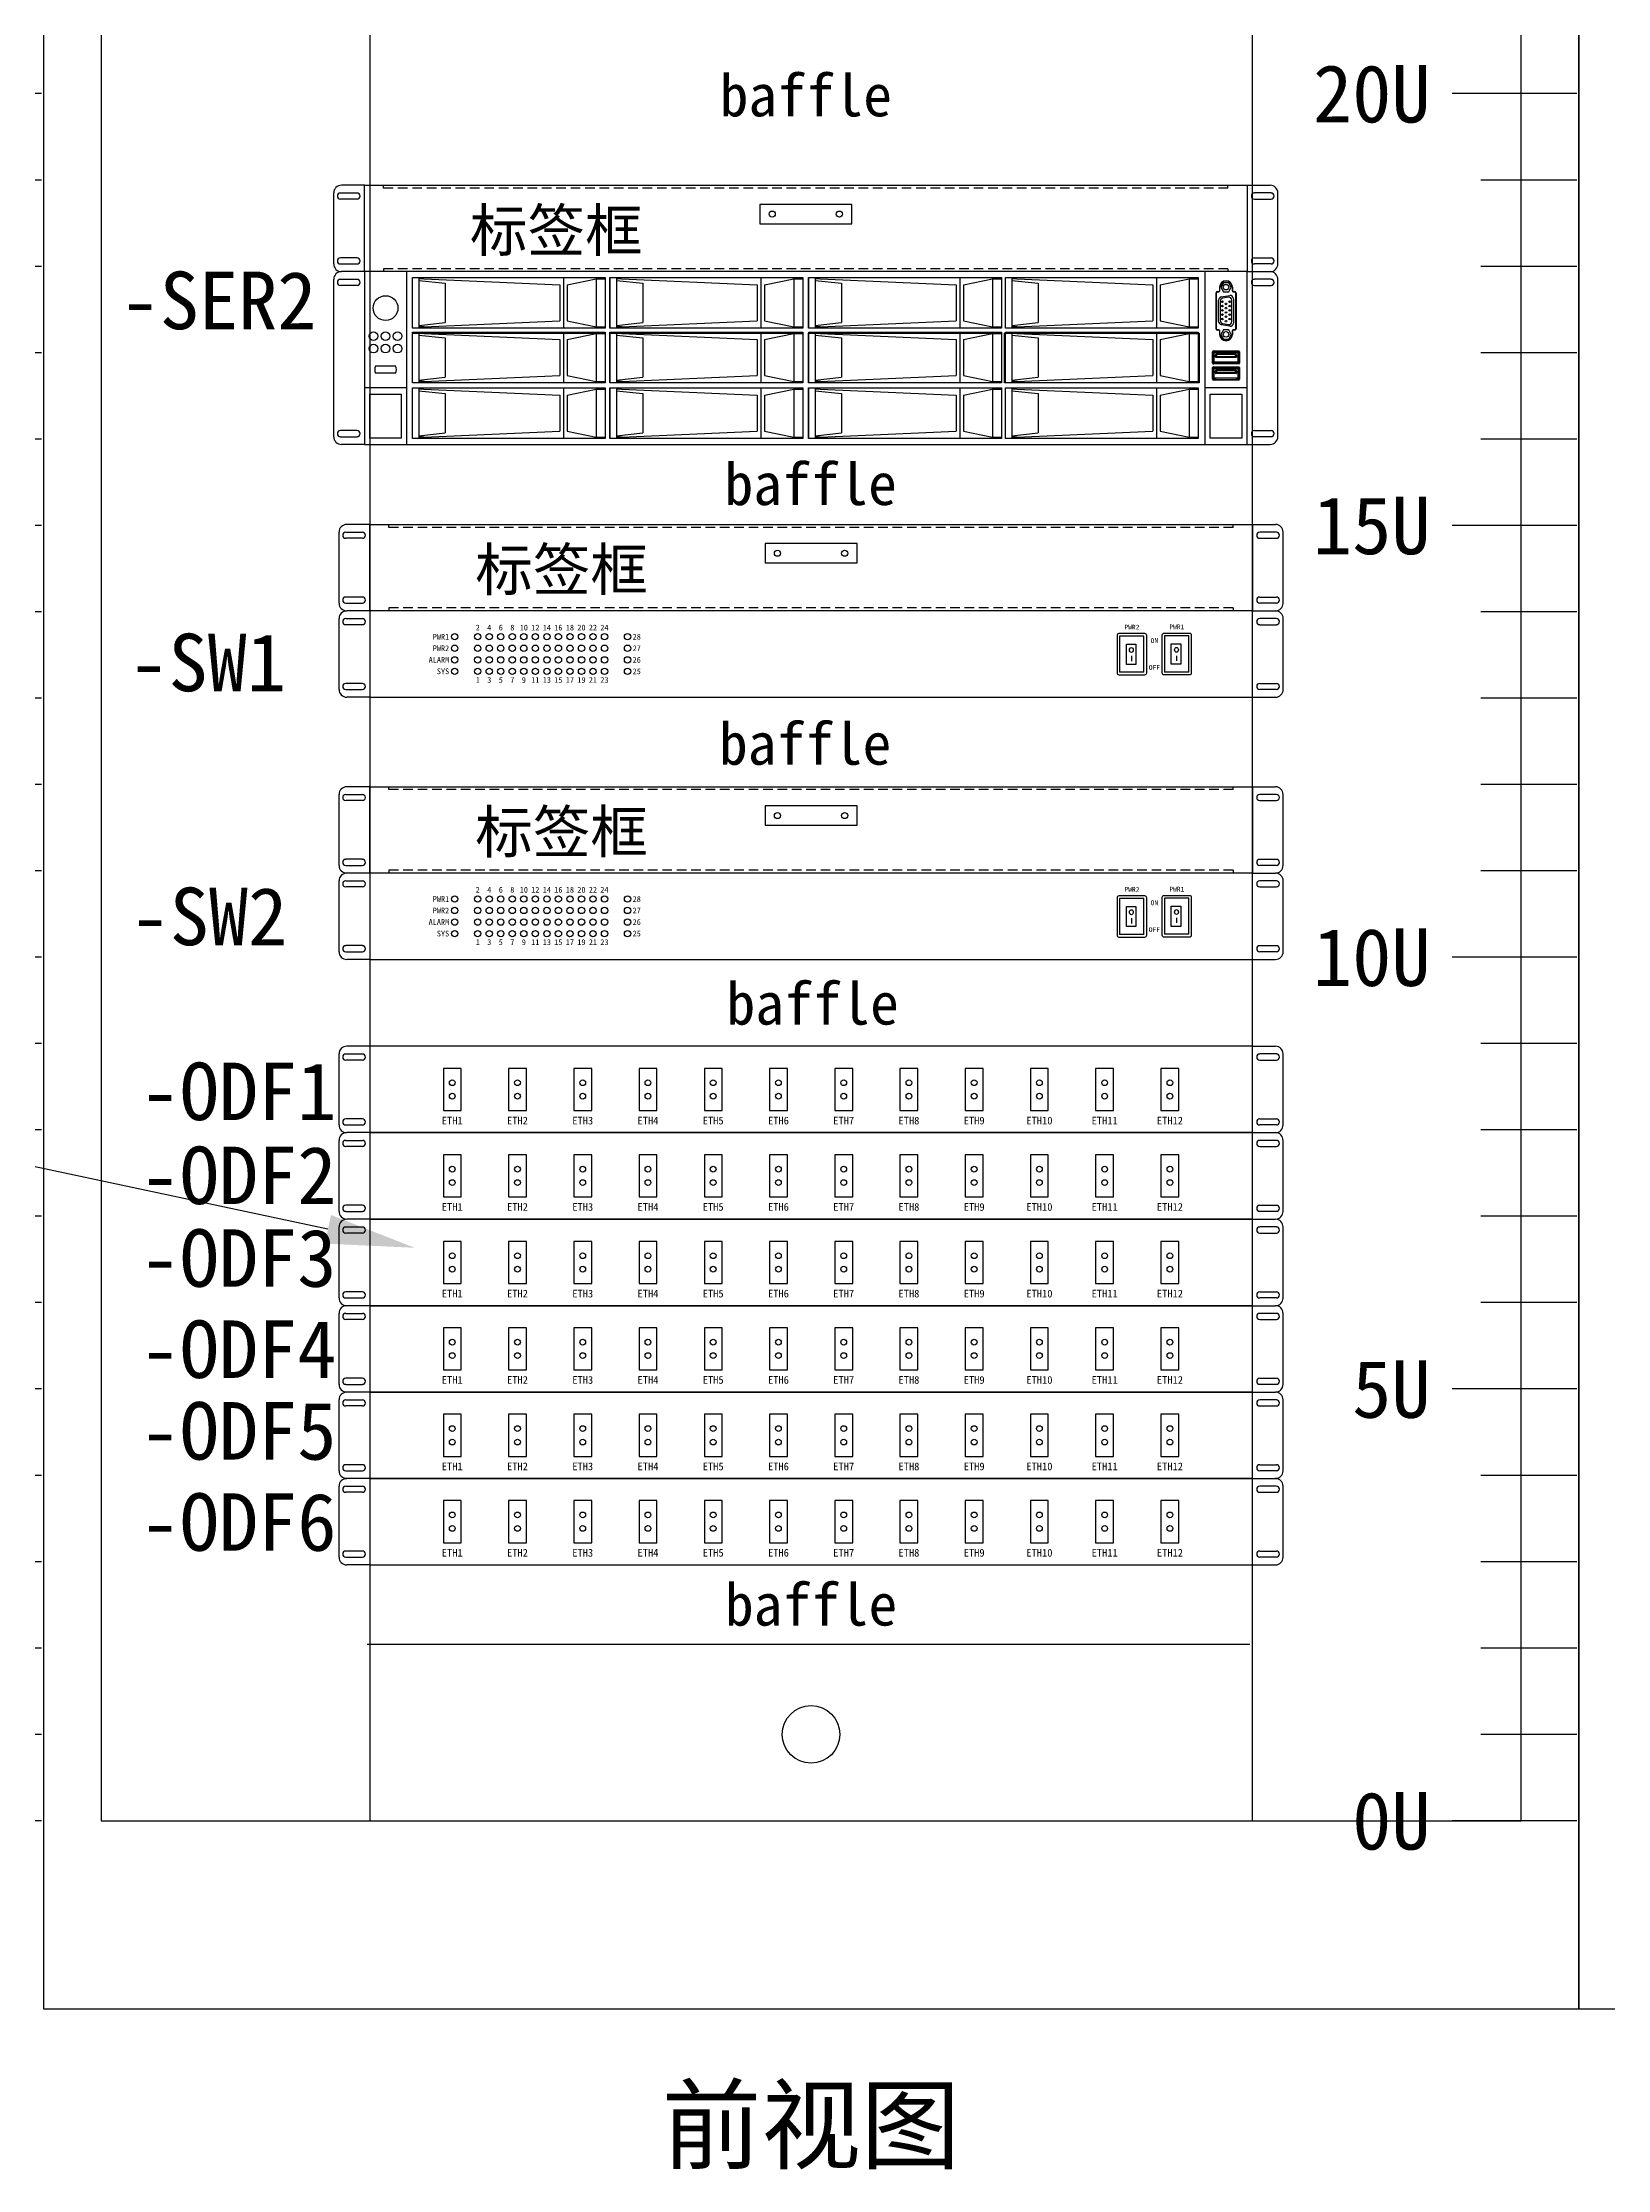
# Model space of a CAD drawing. Header units: millimetres. Extents: x 28 to 517, y 64 to 363.
# Drawn here: x 132 to 184.9, y 138.4 to 210.3 of the extents above; entities that cross this region are included whole.
import ezdxf
from ezdxf import colors
from ezdxf.entities.mleader import LeaderData, LeaderLine
from ezdxf.enums import TextEntityAlignment as Align
from ezdxf.math import Vec2, Vec3

# ---------------------------------------------------------------- set-up
doc = ezdxf.new("R2010")
doc.units = ezdxf.units.MM
doc.linetypes.add('DASHED', pattern=[0.75, 0.5, -0.25])
doc.layers.add('可编辑文字', color=7, linetype='Continuous')
doc.styles.get("Standard").update_dxf_attribs({"font": 'SimSun.ttf'})

# ---------------------------------------------------------------- blocks, each defined once
blk = doc.blocks.new('TG8前视素体')
at = {"layer": '可编辑文字', "color": 1, "ltscale": 40}
for p, q in [((-0.1, 99.8), (-6.6, 99.8)), ((-0.1, 95.3), (-5.1, 95.3)), ((-0.1, 90.8), (-5.1, 90.8)), ((-0.1, 86.3), (-5.1, 86.3)), ((-0.1, 81.8), (-5.1, 81.8)), ((-0.1, 77.3), (-6.6, 77.3)), ((-0.1, 72.8), (-5.1, 72.8)), ((-0.1, 68.3), (-5.1, 68.3)), ((-0.1, 63.8), (-5.1, 63.8)), ((-0.1, 59.3), (-5.1, 59.3)), ((-0.1, 54.8), (-6.6, 54.8)), ((-0.1, 50.3), (-5.1, 50.3)), ((-0.1, 45.8), (-5.1, 45.8)), ((-0.1, 41.3), (-5.1, 41.3)), ((-0.1, 36.8), (-5.1, 36.8)), ((-0.1, 32.3), (-6.6, 32.3)), ((-0.1, 27.8), (-5.1, 27.8)), ((-0.1, 23.3), (-5.1, 23.3)), ((-0.1, 18.8), (-5.1, 18.8)), ((-0.1, 14.3), (-5.1, 14.3)), ((-0.1, 9.8), (-6.6, 9.8))]:
    blk.add_line(p, q, dxfattribs=at)
at = {"layer": '可编辑文字', "color": 0, "ltscale": 40}
for points in [[(0, 0), (80, 0), (80, 220), (0, 220)], [(3, 9.8), (77, 9.8), (77, 212.3), (3, 212.3)], [(17, 9.8), (63, 9.8), (63, 212.3), (17, 212.3)]]:
    blk.add_lwpolyline(points, close=True, dxfattribs=at)
at = {"layer": '可编辑文字'}
blk.add_circle((40, 14.3), 1.5, dxfattribs=at)
at = {"layer": '可编辑文字', "color": 1}
for s, p in [('20U', (-7.72, 99.8)), ('15U', (-7.72, 77.3)), ('10U', (-7.72, 54.8)), ('5U', (-7.72, 32.3)), ('0U', (-7.72, 9.8))]:
    blk.add_text(s, height=3, dxfattribs=at).set_placement(p, align=Align.MIDDLE_RIGHT)
at = {"layer": '可编辑文字'}
blk.add_text('前视图', height=3.8, dxfattribs=at).set_placement((40, -6.05), align=Align.MIDDLE_CENTER)
blk = doc.blocks.new('兆越2428前面板')
at = {"layer": '可编辑文字'}
for p, q in [((0, 4.5), (-1.2, 4.5)), ((46, 4.5), (47.2, 4.5)), ((-1.6, 0.4), (-1.6, 4.1)), ((-1.25, 4.1), (-0.38, 4.1)), ((-0.38, 3.78), (-1.25, 3.78)), ((39.06, 3.33), (39.06, 3.33)), ((39.06, 3.33), (39.06, 3.33)), ((47.25, 4.1), (46.38, 4.1)), ((46.38, 3.78), (47.25, 3.78)), ((47.6, 0.4), (47.6, 4.1)), ((39.07, 3.18), (39.07, 1.3)), ((40.34, 3.18), (39.07, 3.18)), ((40.34, 1.3), (40.34, 3.18)), ((41.42, 3.19), (41.42, 1.31)), ((42.69, 3.19), (41.42, 3.19)), ((42.69, 1.31), (42.69, 3.19)), ((40.34, 1.3), (39.07, 1.3)), ((39.7, 2.15), (39.7, 1.88)), ((42.69, 1.31), (41.42, 1.31)), ((42.04, 2.16), (42.04, 1.9)), ((-0.38, 0.72), (-1.25, 0.72)), ((-1.25, 0.4), (-0.38, 0.4)), ((0, 0), (-1.2, 0)), ((46.38, 0.72), (47.25, 0.72)), ((47.25, 0.4), (46.38, 0.4)), ((46, 0), (47.2, 0))]:
    blk.add_line(p, q, dxfattribs=at)
for points in [[(0, 0), (46, 0), (46, 4.5), (0, 4.5)], [(39.43, 2.76), (39.93, 2.76), (39.93, 1.71), (39.43, 1.71)], [(41.77, 2.78), (42.27, 2.78), (42.27, 1.72), (41.77, 1.72)]]:
    blk.add_lwpolyline(points, close=True, dxfattribs=at)
for points in [[(40.37, 1.15), (39.06, 1.15, -0.414214), (38.96, 1.25), (38.96, 3.23, -0.414214), (39.06, 3.33), (40.37, 3.33, -0.414214), (40.47, 3.23), (40.47, 1.25, -0.414214)], [(42.71, 1.16), (41.4, 1.16, -0.414214), (41.3, 1.26), (41.3, 3.24, -0.414214), (41.4, 3.34), (42.71, 3.34, -0.414214), (42.81, 3.24), (42.81, 1.26, -0.414214)]]:
    blk.add_lwpolyline(points, format="xyb", close=True, dxfattribs=at)
for centre, radius, start, end in [((-1.2, 4.1), 0.4, 90, 180), ((47.2, 4.1), 0.4, 0, 90), ((-1.25, 3.94), 0.158, 90, 270), ((-0.38, 3.94), 0.158, 270, 90), ((46.38, 3.94), 0.158, 90, 270), ((47.25, 3.94), 0.158, 270, 90), ((-1.2, 0.4), 0.4, 180, 270), ((-1.25, 0.56), 0.158, 90, 270), ((-0.38, 0.56), 0.158, 270, 90), ((46.38, 0.56), 0.158, 90, 270), ((47.2, 0.4), 0.4, 270, 0), ((47.25, 0.56), 0.158, 270, 90)]:
    blk.add_arc(centre, radius, start, end, dxfattribs=at)
for centre in [(39.69, 2.46), (42.04, 2.47)]:
    blk.add_ellipse(centre, major_axis=(0, 0.129), ratio=0.78572, dxfattribs=at)
for points in [[(4.59, 3.15), (4.59, 3.24), (4.52, 3.32), (4.43, 3.32), (4.34, 3.32), (4.26, 3.24), (4.26, 3.15), (4.26, 3.06), (4.34, 2.99), (4.43, 2.99), (4.52, 2.99), (4.59, 3.06), (4.59, 3.15), (4.59, 3.15), (4.59, 3.15), (4.59, 3.15), (4.59, 3.15), (4.59, 3.15), (4.59, 3.15)], [(4.59, 2.55), (4.59, 2.64), (4.52, 2.72), (4.43, 2.72), (4.34, 2.72), (4.26, 2.64), (4.26, 2.55), (4.26, 2.46), (4.34, 2.39), (4.43, 2.39), (4.52, 2.39), (4.59, 2.46), (4.59, 2.55), (4.59, 2.55), (4.59, 2.55), (4.59, 2.55), (4.59, 2.55), (4.59, 2.55), (4.59, 2.55)], [(5.79, 3.15), (5.79, 3.24), (5.72, 3.32), (5.63, 3.32), (5.54, 3.32), (5.46, 3.24), (5.46, 3.15), (5.46, 3.06), (5.54, 2.99), (5.63, 2.99), (5.72, 2.99), (5.79, 3.06), (5.79, 3.15), (5.79, 3.15), (5.79, 3.15), (5.79, 3.15), (5.79, 3.15), (5.79, 3.15), (5.79, 3.15)], [(5.79, 2.55), (5.79, 2.64), (5.72, 2.72), (5.63, 2.72), (5.54, 2.72), (5.46, 2.64), (5.46, 2.55), (5.46, 2.46), (5.54, 2.39), (5.63, 2.39), (5.72, 2.39), (5.79, 2.46), (5.79, 2.55), (5.79, 2.55), (5.79, 2.55), (5.79, 2.55), (5.79, 2.55), (5.79, 2.55), (5.79, 2.55)], [(6.39, 3.15), (6.39, 3.24), (6.32, 3.32), (6.23, 3.32), (6.14, 3.32), (6.06, 3.24), (6.06, 3.15), (6.06, 3.06), (6.14, 2.99), (6.23, 2.99), (6.32, 2.99), (6.39, 3.06), (6.39, 3.15), (6.39, 3.15), (6.39, 3.15), (6.39, 3.15), (6.39, 3.15), (6.39, 3.15), (6.39, 3.15)], [(6.39, 2.55), (6.39, 2.64), (6.32, 2.72), (6.23, 2.72), (6.14, 2.72), (6.06, 2.64), (6.06, 2.55), (6.06, 2.46), (6.14, 2.39), (6.23, 2.39), (6.32, 2.39), (6.39, 2.46), (6.39, 2.55), (6.39, 2.55), (6.39, 2.55), (6.39, 2.55), (6.39, 2.55), (6.39, 2.55), (6.39, 2.55)], [(6.99, 3.15), (6.99, 3.24), (6.92, 3.32), (6.83, 3.32), (6.74, 3.32), (6.66, 3.24), (6.66, 3.15), (6.66, 3.06), (6.74, 2.99), (6.83, 2.99), (6.92, 2.99), (6.99, 3.06), (6.99, 3.15), (6.99, 3.15), (6.99, 3.15), (6.99, 3.15), (6.99, 3.15), (6.99, 3.15), (6.99, 3.15)], [(6.99, 2.55), (6.99, 2.64), (6.92, 2.72), (6.83, 2.72), (6.74, 2.72), (6.66, 2.64), (6.66, 2.55), (6.66, 2.46), (6.74, 2.39), (6.83, 2.39), (6.92, 2.39), (6.99, 2.46), (6.99, 2.55), (6.99, 2.55), (6.99, 2.55), (6.99, 2.55), (6.99, 2.55), (6.99, 2.55), (6.99, 2.55)], [(7.59, 3.15), (7.59, 3.24), (7.52, 3.32), (7.43, 3.32), (7.34, 3.32), (7.26, 3.24), (7.26, 3.15), (7.26, 3.06), (7.34, 2.99), (7.43, 2.99), (7.52, 2.99), (7.59, 3.06), (7.59, 3.15), (7.59, 3.15), (7.59, 3.15), (7.59, 3.15), (7.59, 3.15), (7.59, 3.15), (7.59, 3.15)], [(7.59, 2.55), (7.59, 2.64), (7.52, 2.72), (7.43, 2.72), (7.34, 2.72), (7.26, 2.64), (7.26, 2.55), (7.26, 2.46), (7.34, 2.39), (7.43, 2.39), (7.52, 2.39), (7.59, 2.46), (7.59, 2.55), (7.59, 2.55), (7.59, 2.55), (7.59, 2.55), (7.59, 2.55), (7.59, 2.55), (7.59, 2.55)], [(8.19, 3.15), (8.19, 3.24), (8.12, 3.32), (8.03, 3.32), (7.94, 3.32), (7.86, 3.24), (7.86, 3.15), (7.86, 3.06), (7.94, 2.99), (8.03, 2.99), (8.12, 2.99), (8.19, 3.06), (8.19, 3.15), (8.19, 3.15), (8.19, 3.15), (8.19, 3.15), (8.19, 3.15), (8.19, 3.15), (8.19, 3.15)], [(8.19, 2.55), (8.19, 2.64), (8.12, 2.72), (8.03, 2.72), (7.94, 2.72), (7.86, 2.64), (7.86, 2.55), (7.86, 2.46), (7.94, 2.39), (8.03, 2.39), (8.12, 2.39), (8.19, 2.46), (8.19, 2.55), (8.19, 2.55), (8.19, 2.55), (8.19, 2.55), (8.19, 2.55), (8.19, 2.55), (8.19, 2.55)], [(8.79, 3.15), (8.79, 3.24), (8.72, 3.32), (8.63, 3.32), (8.54, 3.32), (8.46, 3.24), (8.46, 3.15), (8.46, 3.06), (8.54, 2.99), (8.63, 2.99), (8.72, 2.99), (8.79, 3.06), (8.79, 3.15), (8.79, 3.15), (8.79, 3.15), (8.79, 3.15), (8.79, 3.15), (8.79, 3.15), (8.79, 3.15)], [(8.79, 2.55), (8.79, 2.64), (8.72, 2.72), (8.63, 2.72), (8.54, 2.72), (8.46, 2.64), (8.46, 2.55), (8.46, 2.46), (8.54, 2.39), (8.63, 2.39), (8.72, 2.39), (8.79, 2.46), (8.79, 2.55), (8.79, 2.55), (8.79, 2.55), (8.79, 2.55), (8.79, 2.55), (8.79, 2.55), (8.79, 2.55)], [(9.4, 3.15), (9.4, 3.24), (9.32, 3.32), (9.23, 3.32), (9.14, 3.32), (9.07, 3.24), (9.07, 3.15), (9.07, 3.06), (9.14, 2.99), (9.23, 2.99), (9.32, 2.99), (9.4, 3.06), (9.4, 3.15), (9.4, 3.15), (9.4, 3.15), (9.4, 3.15), (9.4, 3.15), (9.4, 3.15), (9.4, 3.15)], [(9.4, 2.55), (9.4, 2.64), (9.32, 2.72), (9.23, 2.72), (9.14, 2.72), (9.07, 2.64), (9.07, 2.55), (9.07, 2.46), (9.14, 2.39), (9.23, 2.39), (9.32, 2.39), (9.4, 2.46), (9.4, 2.55), (9.4, 2.55), (9.4, 2.55), (9.4, 2.55), (9.4, 2.55), (9.4, 2.55), (9.4, 2.55)], [(10, 3.15), (10, 3.24), (9.92, 3.32), (9.83, 3.32), (9.74, 3.32), (9.67, 3.24), (9.67, 3.15), (9.67, 3.06), (9.74, 2.99), (9.83, 2.99), (9.92, 2.99), (10, 3.06), (10, 3.15), (10, 3.15), (10, 3.15), (10, 3.15), (10, 3.15), (10, 3.15), (10, 3.15)], [(10, 2.55), (10, 2.64), (9.92, 2.72), (9.83, 2.72), (9.74, 2.72), (9.67, 2.64), (9.67, 2.55), (9.67, 2.46), (9.74, 2.39), (9.83, 2.39), (9.92, 2.39), (10, 2.46), (10, 2.55), (10, 2.55), (10, 2.55), (10, 2.55), (10, 2.55), (10, 2.55), (10, 2.55)], [(10.6, 3.15), (10.6, 3.24), (10.52, 3.32), (10.43, 3.32), (10.34, 3.32), (10.27, 3.24), (10.27, 3.15), (10.27, 3.06), (10.34, 2.99), (10.43, 2.99), (10.52, 2.99), (10.6, 3.06), (10.6, 3.15), (10.6, 3.15), (10.6, 3.15), (10.6, 3.15), (10.6, 3.15), (10.6, 3.15), (10.6, 3.15)], [(10.6, 2.55), (10.6, 2.64), (10.52, 2.72), (10.43, 2.72), (10.34, 2.72), (10.27, 2.64), (10.27, 2.55), (10.27, 2.46), (10.34, 2.39), (10.43, 2.39), (10.52, 2.39), (10.6, 2.46), (10.6, 2.55), (10.6, 2.55), (10.6, 2.55), (10.6, 2.55), (10.6, 2.55), (10.6, 2.55), (10.6, 2.55)], [(11.2, 3.15), (11.2, 3.24), (11.12, 3.32), (11.03, 3.32), (10.94, 3.32), (10.87, 3.24), (10.87, 3.15), (10.87, 3.06), (10.94, 2.99), (11.03, 2.99), (11.12, 2.99), (11.2, 3.06), (11.2, 3.15), (11.2, 3.15), (11.2, 3.15), (11.2, 3.15), (11.2, 3.15), (11.2, 3.15), (11.2, 3.15)], [(11.2, 2.55), (11.2, 2.64), (11.12, 2.72), (11.03, 2.72), (10.94, 2.72), (10.87, 2.64), (10.87, 2.55), (10.87, 2.46), (10.94, 2.39), (11.03, 2.39), (11.12, 2.39), (11.2, 2.46), (11.2, 2.55), (11.2, 2.55), (11.2, 2.55), (11.2, 2.55), (11.2, 2.55), (11.2, 2.55), (11.2, 2.55)], [(11.8, 3.15), (11.8, 3.24), (11.72, 3.32), (11.63, 3.32), (11.54, 3.32), (11.47, 3.24), (11.47, 3.15), (11.47, 3.06), (11.54, 2.99), (11.63, 2.99), (11.72, 2.99), (11.8, 3.06), (11.8, 3.15), (11.8, 3.15), (11.8, 3.15), (11.8, 3.15), (11.8, 3.15), (11.8, 3.15), (11.8, 3.15)], [(11.8, 2.55), (11.8, 2.64), (11.72, 2.72), (11.63, 2.72), (11.54, 2.72), (11.47, 2.64), (11.47, 2.55), (11.47, 2.46), (11.54, 2.39), (11.63, 2.39), (11.72, 2.39), (11.8, 2.46), (11.8, 2.55), (11.8, 2.55), (11.8, 2.55), (11.8, 2.55), (11.8, 2.55), (11.8, 2.55), (11.8, 2.55)], [(12.4, 3.15), (12.4, 3.24), (12.32, 3.32), (12.23, 3.32), (12.14, 3.32), (12.07, 3.24), (12.07, 3.15), (12.07, 3.06), (12.14, 2.99), (12.23, 2.99), (12.32, 2.99), (12.4, 3.06), (12.4, 3.15), (12.4, 3.15), (12.4, 3.15), (12.4, 3.15), (12.4, 3.15), (12.4, 3.15), (12.4, 3.15)], [(12.4, 2.55), (12.4, 2.64), (12.32, 2.72), (12.23, 2.72), (12.14, 2.72), (12.07, 2.64), (12.07, 2.55), (12.07, 2.46), (12.14, 2.39), (12.23, 2.39), (12.32, 2.39), (12.4, 2.46), (12.4, 2.55), (12.4, 2.55), (12.4, 2.55), (12.4, 2.55), (12.4, 2.55), (12.4, 2.55), (12.4, 2.55)], [(13.6, 3.15), (13.6, 3.24), (13.52, 3.32), (13.43, 3.32), (13.34, 3.32), (13.27, 3.24), (13.27, 3.15), (13.27, 3.06), (13.34, 2.99), (13.43, 2.99), (13.52, 2.99), (13.6, 3.06), (13.6, 3.15), (13.6, 3.15), (13.6, 3.15), (13.6, 3.15), (13.6, 3.15), (13.6, 3.15), (13.6, 3.15)], [(13.6, 2.55), (13.6, 2.64), (13.52, 2.72), (13.43, 2.72), (13.34, 2.72), (13.27, 2.64), (13.27, 2.55), (13.27, 2.46), (13.34, 2.39), (13.43, 2.39), (13.52, 2.39), (13.6, 2.46), (13.6, 2.55), (13.6, 2.55), (13.6, 2.55), (13.6, 2.55), (13.6, 2.55), (13.6, 2.55), (13.6, 2.55)], [(4.59, 1.95), (4.59, 2.04), (4.52, 2.11), (4.43, 2.11), (4.34, 2.11), (4.26, 2.04), (4.26, 1.95), (4.26, 1.86), (4.34, 1.78), (4.43, 1.78), (4.52, 1.78), (4.59, 1.86), (4.59, 1.95), (4.59, 1.95), (4.59, 1.95), (4.59, 1.95), (4.59, 1.95), (4.59, 1.95), (4.59, 1.95)], [(4.59, 1.35), (4.59, 1.44), (4.52, 1.51), (4.43, 1.51), (4.34, 1.51), (4.26, 1.44), (4.26, 1.35), (4.26, 1.26), (4.34, 1.18), (4.43, 1.18), (4.52, 1.18), (4.59, 1.26), (4.59, 1.35), (4.59, 1.35), (4.59, 1.35), (4.59, 1.35), (4.59, 1.35), (4.59, 1.35), (4.59, 1.35)], [(5.79, 1.95), (5.79, 2.04), (5.72, 2.11), (5.63, 2.11), (5.54, 2.11), (5.46, 2.04), (5.46, 1.95), (5.46, 1.86), (5.54, 1.78), (5.63, 1.78), (5.72, 1.78), (5.79, 1.86), (5.79, 1.95), (5.79, 1.95), (5.79, 1.95), (5.79, 1.95), (5.79, 1.95), (5.79, 1.95), (5.79, 1.95)], [(5.79, 1.35), (5.79, 1.44), (5.72, 1.51), (5.63, 1.51), (5.54, 1.51), (5.46, 1.44), (5.46, 1.35), (5.46, 1.26), (5.54, 1.18), (5.63, 1.18), (5.72, 1.18), (5.79, 1.26), (5.79, 1.35), (5.79, 1.35), (5.79, 1.35), (5.79, 1.35), (5.79, 1.35), (5.79, 1.35), (5.79, 1.35)], [(6.39, 1.95), (6.39, 2.04), (6.32, 2.11), (6.23, 2.11), (6.14, 2.11), (6.06, 2.04), (6.06, 1.95), (6.06, 1.86), (6.14, 1.78), (6.23, 1.78), (6.32, 1.78), (6.39, 1.86), (6.39, 1.95), (6.39, 1.95), (6.39, 1.95), (6.39, 1.95), (6.39, 1.95), (6.39, 1.95), (6.39, 1.95)], [(6.39, 1.35), (6.39, 1.44), (6.32, 1.51), (6.23, 1.51), (6.14, 1.51), (6.06, 1.44), (6.06, 1.35), (6.06, 1.26), (6.14, 1.18), (6.23, 1.18), (6.32, 1.18), (6.39, 1.26), (6.39, 1.35), (6.39, 1.35), (6.39, 1.35), (6.39, 1.35), (6.39, 1.35), (6.39, 1.35), (6.39, 1.35)], [(6.99, 1.95), (6.99, 2.04), (6.92, 2.11), (6.83, 2.11), (6.74, 2.11), (6.66, 2.04), (6.66, 1.95), (6.66, 1.86), (6.74, 1.78), (6.83, 1.78), (6.92, 1.78), (6.99, 1.86), (6.99, 1.95), (6.99, 1.95), (6.99, 1.95), (6.99, 1.95), (6.99, 1.95), (6.99, 1.95), (6.99, 1.95)], [(6.99, 1.35), (6.99, 1.44), (6.92, 1.51), (6.83, 1.51), (6.74, 1.51), (6.66, 1.44), (6.66, 1.35), (6.66, 1.26), (6.74, 1.18), (6.83, 1.18), (6.92, 1.18), (6.99, 1.26), (6.99, 1.35), (6.99, 1.35), (6.99, 1.35), (6.99, 1.35), (6.99, 1.35), (6.99, 1.35), (6.99, 1.35)], [(7.59, 1.95), (7.59, 2.04), (7.52, 2.11), (7.43, 2.11), (7.34, 2.11), (7.26, 2.04), (7.26, 1.95), (7.26, 1.86), (7.34, 1.78), (7.43, 1.78), (7.52, 1.78), (7.59, 1.86), (7.59, 1.95), (7.59, 1.95), (7.59, 1.95), (7.59, 1.95), (7.59, 1.95), (7.59, 1.95), (7.59, 1.95)], [(7.59, 1.35), (7.59, 1.44), (7.52, 1.51), (7.43, 1.51), (7.34, 1.51), (7.26, 1.44), (7.26, 1.35), (7.26, 1.26), (7.34, 1.18), (7.43, 1.18), (7.52, 1.18), (7.59, 1.26), (7.59, 1.35), (7.59, 1.35), (7.59, 1.35), (7.59, 1.35), (7.59, 1.35), (7.59, 1.35), (7.59, 1.35)], [(8.19, 1.95), (8.19, 2.04), (8.12, 2.11), (8.03, 2.11), (7.94, 2.11), (7.86, 2.04), (7.86, 1.95), (7.86, 1.86), (7.94, 1.78), (8.03, 1.78), (8.12, 1.78), (8.19, 1.86), (8.19, 1.95), (8.19, 1.95), (8.19, 1.95), (8.19, 1.95), (8.19, 1.95), (8.19, 1.95), (8.19, 1.95)], [(8.19, 1.35), (8.19, 1.44), (8.12, 1.51), (8.03, 1.51), (7.94, 1.51), (7.86, 1.44), (7.86, 1.35), (7.86, 1.26), (7.94, 1.18), (8.03, 1.18), (8.12, 1.18), (8.19, 1.26), (8.19, 1.35), (8.19, 1.35), (8.19, 1.35), (8.19, 1.35), (8.19, 1.35), (8.19, 1.35), (8.19, 1.35)], [(8.79, 1.95), (8.79, 2.04), (8.72, 2.11), (8.63, 2.11), (8.54, 2.11), (8.46, 2.04), (8.46, 1.95), (8.46, 1.86), (8.54, 1.78), (8.63, 1.78), (8.72, 1.78), (8.79, 1.86), (8.79, 1.95), (8.79, 1.95), (8.79, 1.95), (8.79, 1.95), (8.79, 1.95), (8.79, 1.95), (8.79, 1.95)], [(8.79, 1.35), (8.79, 1.44), (8.72, 1.51), (8.63, 1.51), (8.54, 1.51), (8.46, 1.44), (8.46, 1.35), (8.46, 1.26), (8.54, 1.18), (8.63, 1.18), (8.72, 1.18), (8.79, 1.26), (8.79, 1.35), (8.79, 1.35), (8.79, 1.35), (8.79, 1.35), (8.79, 1.35), (8.79, 1.35), (8.79, 1.35)], [(9.4, 1.95), (9.4, 2.04), (9.32, 2.11), (9.23, 2.11), (9.14, 2.11), (9.07, 2.04), (9.07, 1.95), (9.07, 1.86), (9.14, 1.78), (9.23, 1.78), (9.32, 1.78), (9.4, 1.86), (9.4, 1.95), (9.4, 1.95), (9.4, 1.95), (9.4, 1.95), (9.4, 1.95), (9.4, 1.95), (9.4, 1.95)], [(9.4, 1.35), (9.4, 1.44), (9.32, 1.51), (9.23, 1.51), (9.14, 1.51), (9.07, 1.44), (9.07, 1.35), (9.07, 1.26), (9.14, 1.18), (9.23, 1.18), (9.32, 1.18), (9.4, 1.26), (9.4, 1.35), (9.4, 1.35), (9.4, 1.35), (9.4, 1.35), (9.4, 1.35), (9.4, 1.35), (9.4, 1.35)], [(10, 1.95), (10, 2.04), (9.92, 2.11), (9.83, 2.11), (9.74, 2.11), (9.67, 2.04), (9.67, 1.95), (9.67, 1.86), (9.74, 1.78), (9.83, 1.78), (9.92, 1.78), (10, 1.86), (10, 1.95), (10, 1.95), (10, 1.95), (10, 1.95), (10, 1.95), (10, 1.95), (10, 1.95)], [(10, 1.35), (10, 1.44), (9.92, 1.51), (9.83, 1.51), (9.74, 1.51), (9.67, 1.44), (9.67, 1.35), (9.67, 1.26), (9.74, 1.18), (9.83, 1.18), (9.92, 1.18), (10, 1.26), (10, 1.35), (10, 1.35), (10, 1.35), (10, 1.35), (10, 1.35), (10, 1.35), (10, 1.35)], [(10.6, 1.95), (10.6, 2.04), (10.52, 2.11), (10.43, 2.11), (10.34, 2.11), (10.27, 2.04), (10.27, 1.95), (10.27, 1.86), (10.34, 1.78), (10.43, 1.78), (10.52, 1.78), (10.6, 1.86), (10.6, 1.95), (10.6, 1.95), (10.6, 1.95), (10.6, 1.95), (10.6, 1.95), (10.6, 1.95), (10.6, 1.95)], [(10.6, 1.35), (10.6, 1.44), (10.52, 1.51), (10.43, 1.51), (10.34, 1.51), (10.27, 1.44), (10.27, 1.35), (10.27, 1.26), (10.34, 1.18), (10.43, 1.18), (10.52, 1.18), (10.6, 1.26), (10.6, 1.35), (10.6, 1.35), (10.6, 1.35), (10.6, 1.35), (10.6, 1.35), (10.6, 1.35), (10.6, 1.35)], [(11.2, 1.95), (11.2, 2.04), (11.12, 2.11), (11.03, 2.11), (10.94, 2.11), (10.87, 2.04), (10.87, 1.95), (10.87, 1.86), (10.94, 1.78), (11.03, 1.78), (11.12, 1.78), (11.2, 1.86), (11.2, 1.95), (11.2, 1.95), (11.2, 1.95), (11.2, 1.95), (11.2, 1.95), (11.2, 1.95), (11.2, 1.95)], [(11.2, 1.35), (11.2, 1.44), (11.12, 1.51), (11.03, 1.51), (10.94, 1.51), (10.87, 1.44), (10.87, 1.35), (10.87, 1.26), (10.94, 1.18), (11.03, 1.18), (11.12, 1.18), (11.2, 1.26), (11.2, 1.35), (11.2, 1.35), (11.2, 1.35), (11.2, 1.35), (11.2, 1.35), (11.2, 1.35), (11.2, 1.35)], [(11.8, 1.95), (11.8, 2.04), (11.72, 2.11), (11.63, 2.11), (11.54, 2.11), (11.47, 2.04), (11.47, 1.95), (11.47, 1.86), (11.54, 1.78), (11.63, 1.78), (11.72, 1.78), (11.8, 1.86), (11.8, 1.95), (11.8, 1.95), (11.8, 1.95), (11.8, 1.95), (11.8, 1.95), (11.8, 1.95), (11.8, 1.95)], [(11.8, 1.35), (11.8, 1.44), (11.72, 1.51), (11.63, 1.51), (11.54, 1.51), (11.47, 1.44), (11.47, 1.35), (11.47, 1.26), (11.54, 1.18), (11.63, 1.18), (11.72, 1.18), (11.8, 1.26), (11.8, 1.35), (11.8, 1.35), (11.8, 1.35), (11.8, 1.35), (11.8, 1.35), (11.8, 1.35), (11.8, 1.35)], [(12.4, 1.95), (12.4, 2.04), (12.32, 2.11), (12.23, 2.11), (12.14, 2.11), (12.07, 2.04), (12.07, 1.95), (12.07, 1.86), (12.14, 1.78), (12.23, 1.78), (12.32, 1.78), (12.4, 1.86), (12.4, 1.95), (12.4, 1.95), (12.4, 1.95), (12.4, 1.95), (12.4, 1.95), (12.4, 1.95), (12.4, 1.95)], [(12.4, 1.35), (12.4, 1.44), (12.32, 1.51), (12.23, 1.51), (12.14, 1.51), (12.07, 1.44), (12.07, 1.35), (12.07, 1.26), (12.14, 1.18), (12.23, 1.18), (12.32, 1.18), (12.4, 1.26), (12.4, 1.35), (12.4, 1.35), (12.4, 1.35), (12.4, 1.35), (12.4, 1.35), (12.4, 1.35), (12.4, 1.35)], [(13.6, 1.95), (13.6, 2.04), (13.52, 2.11), (13.43, 2.11), (13.34, 2.11), (13.27, 2.04), (13.27, 1.95), (13.27, 1.86), (13.34, 1.78), (13.43, 1.78), (13.52, 1.78), (13.6, 1.86), (13.6, 1.95), (13.6, 1.95), (13.6, 1.95), (13.6, 1.95), (13.6, 1.95), (13.6, 1.95), (13.6, 1.95)], [(13.6, 1.35), (13.6, 1.44), (13.52, 1.51), (13.43, 1.51), (13.34, 1.51), (13.27, 1.44), (13.27, 1.35), (13.27, 1.26), (13.34, 1.18), (13.43, 1.18), (13.52, 1.18), (13.6, 1.26), (13.6, 1.35), (13.6, 1.35), (13.6, 1.35), (13.6, 1.35), (13.6, 1.35), (13.6, 1.35), (13.6, 1.35)]]:
    blk.add_open_spline(points, degree=3, knots=[0, 0, 0, 0, 1, 1, 1, 2, 2, 2, 3, 3, 3, 4, 4, 4, 5, 5, 5, 6, 6, 6, 6], dxfattribs=at)
for s, p in [('2', (5.63, 3.39)), ('4', (6.23, 3.39)), ('6', (6.83, 3.39)), ('8', (7.43, 3.39)), ('10', (8.03, 3.39)), ('12', (8.63, 3.39)), ('14', (9.23, 3.39)), ('16', (9.83, 3.39)), ('18', (10.43, 3.39)), ('20', (11.03, 3.39)), ('22', (11.63, 3.39)), ('24', (12.23, 3.39))]:
    blk.add_text(s, height=0.3, dxfattribs=at).set_placement(p, align=Align.BOTTOM_CENTER)
for s, p in [('PWR1', (4.14, 3.15)), ('PWR2', (4.14, 2.55)), ('ALARM', (4.14, 1.95)), ('SYS', (4.14, 1.35))]:
    blk.add_text(s, height=0.3, dxfattribs=at).set_placement(p, align=Align.MIDDLE_RIGHT)
for s, p in [('28', (13.7, 3.15)), ('27', (13.7, 2.55)), ('26', (13.7, 1.95)), ('25', (13.7, 1.35))]:
    blk.add_text(s, height=0.3, dxfattribs=at).set_placement(p, align=Align.MIDDLE_LEFT)
for s, p in [('1', (5.63, 1.05)), ('3', (6.23, 1.05)), ('5', (6.83, 1.05)), ('7', (7.43, 1.05)), ('9', (8.03, 1.05)), ('11', (8.63, 1.05)), ('13', (9.23, 1.05)), ('15', (9.83, 1.05)), ('17', (10.43, 1.05)), ('19', (11.03, 1.05)), ('21', (11.63, 1.05)), ('23', (12.23, 1.05))]:
    blk.add_text(s, height=0.3, dxfattribs=at).set_placement(p, align=Align.TOP_CENTER)
at = {"layer": '可编辑文字', "char_height": 0.25, "width": 1.0532}
for s, insert, attachment_point in [('PWR2', (39.72, 3.53), 8), ('PWR1', (42.06, 3.54), 8), ('ON', (40.89, 2.95), 5), ('{\\C256;OFF}', (40.89, 1.55), 5)]:
    blk.add_mtext(s, dxfattribs=dict(at, insert=insert, attachment_point=attachment_point))
blk = doc.blocks.new('交换机')
at = {"layer": '可编辑文字', "xscale": 0.6480000000000001, "yscale": 0.6480000000000001, "zscale": 0.6480000000000001}
blk.add_blockref('兆越2428前面板', (748.405, 165.843), dxfattribs=at)
blk = doc.blocks.new('5280前面板')
at = {"layer": '可编辑文字'}
for p, q in [((0, 9), (-1.2, 9)), ((2.2, 9), (2.2, 0)), ((43.8, 9), (43.8, 0)), ((46, 9), (47.2, 9)), ((-1.6, 0.4), (-1.6, 8.6)), ((-1.25, 8.6), (-0.38, 8.6)), ((-0.38, 8.28), (-1.25, 8.28)), ((44.38, 6.01), (44.38, 7.9)), ((44.4, 6.01), (44.4, 7.9)), ((44.45, 7.97), (44.53, 7.97)), ((44.45, 7.95), (44.53, 7.95)), ((44.57, 8), (44.57, 8.19)), ((44.58, 8), (44.58, 8.19)), ((44.76, 8.42), (44.63, 8.19)), ((44.63, 8.19), (44.76, 7.95)), ((45.04, 8.42), (44.76, 8.42)), ((44.76, 7.95), (45.04, 7.95)), ((45.17, 8.19), (45.04, 8.42)), ((45.04, 7.95), (45.17, 8.19)), ((45.22, 8.19), (45.22, 8)), ((45.23, 8.19), (45.23, 8)), ((45.27, 7.97), (45.35, 7.97)), ((45.27, 7.95), (45.35, 7.95)), ((45.4, 7.9), (45.4, 6.01)), ((45.42, 7.9), (45.42, 6.01)), ((47.25, 8.6), (46.38, 8.6)), ((46.38, 8.28), (47.25, 8.28)), ((47.6, 0.4), (47.6, 8.6)), ((44.51, 6.4), (44.51, 7.52)), ((44.6, 7.46), (44.6, 6.45)), ((44.65, 7.68), (45.09, 7.76)), ((45.02, 7.67), (44.73, 7.61)), ((45.2, 6.4), (45.2, 7.51)), ((45.29, 7.59), (45.29, 6.32)), ((44.53, 5.96), (44.45, 5.96)), ((44.53, 5.95), (44.45, 5.95)), ((44.57, 5.73), (44.57, 5.91)), ((44.58, 5.73), (44.58, 5.91)), ((44.76, 5.96), (44.63, 5.73)), ((44.63, 5.73), (44.76, 5.49)), ((45.09, 6.16), (44.65, 6.23)), ((44.73, 6.3), (45.02, 6.25)), ((45.04, 5.96), (44.76, 5.96)), ((45.17, 5.73), (45.04, 5.96)), ((45.04, 5.49), (45.17, 5.73)), ((45.22, 5.91), (45.22, 5.73)), ((45.23, 5.91), (45.23, 5.73)), ((45.35, 5.96), (45.27, 5.96)), ((45.35, 5.95), (45.27, 5.95)), ((44.2, 4.23), (44.2, 4.83)), ((44.21, 4.23), (44.21, 4.83)), ((44.28, 4.72), (44.21, 4.72)), ((44.23, 4.72), (44.23, 4.24)), ((44.24, 4.88), (45.56, 4.88)), ((44.24, 4.86), (45.56, 4.86)), ((44.26, 4.75), (44.26, 4.72)), ((44.28, 4.28), (44.28, 4.75)), ((44.35, 4.82), (44.32, 4.82)), ((44.32, 4.79), (45.48, 4.79)), ((44.35, 4.86), (44.35, 4.79)), ((44.35, 4.55), (44.35, 4.65)), ((45.43, 4.53), (44.37, 4.53)), ((45.4, 4.68), (44.4, 4.68)), ((44.4, 4.68), (44.4, 4.57)), ((44.4, 4.57), (45.4, 4.57)), ((44.42, 4.72), (45.38, 4.72)), ((44.76, 5.49), (45.04, 5.49)), ((45.4, 4.57), (45.4, 4.68)), ((45.45, 4.79), (45.45, 4.86)), ((45.48, 4.82), (45.45, 4.82)), ((45.45, 4.65), (45.45, 4.55)), ((45.51, 4.75), (45.51, 4.28)), ((45.59, 4.72), (45.51, 4.72)), ((45.54, 4.72), (45.54, 4.75)), ((45.57, 4.24), (45.57, 4.72)), ((45.59, 4.83), (45.59, 4.23)), ((45.6, 4.83), (45.6, 4.23)), ((1.63, 4.07), (0.57, 4.07)), ((1.63, 3.71), (0.57, 3.71)), ((44.2, 3.39), (44.2, 4)), ((44.21, 3.4), (44.21, 4)), ((44.21, 3.51), (44.28, 3.51)), ((44.23, 4.24), (45.57, 4.24)), ((45.57, 3.99), (44.23, 3.99)), ((44.23, 3.99), (44.23, 3.51)), ((45.56, 4.21), (44.24, 4.21)), ((45.56, 4.19), (44.24, 4.19)), ((44.24, 4.04), (45.56, 4.04)), ((44.24, 4.03), (45.56, 4.03)), ((45.56, 3.37), (44.24, 3.37)), ((45.56, 3.34), (44.24, 3.34)), ((44.26, 3.51), (44.26, 3.49)), ((45.52, 4.28), (44.28, 4.28)), ((44.28, 3.95), (45.52, 3.95)), ((44.28, 3.49), (44.28, 3.95)), ((45.48, 3.45), (44.32, 3.45)), ((44.32, 3.42), (44.35, 3.42)), ((44.35, 3.71), (44.35, 3.82)), ((44.35, 3.45), (44.35, 3.38)), ((45.43, 3.7), (44.37, 3.7)), ((45.4, 3.84), (44.4, 3.84)), ((44.4, 3.84), (44.4, 3.74)), ((44.4, 3.74), (45.4, 3.74)), ((44.42, 3.88), (45.38, 3.88)), ((45.4, 3.74), (45.4, 3.84)), ((45.45, 3.82), (45.45, 3.71)), ((45.45, 3.38), (45.45, 3.45)), ((45.45, 3.42), (45.48, 3.42)), ((45.51, 3.95), (45.51, 3.49)), ((45.51, 3.51), (45.59, 3.51)), ((45.54, 3.49), (45.54, 3.51)), ((45.57, 3.51), (45.57, 3.99)), ((45.59, 4), (45.59, 3.4)), ((45.6, 4), (45.6, 3.39)), ((2.2, 2.95), (0, 2.95)), ((46, 2.95), (43.8, 2.95)), ((-0.38, 0.72), (-1.25, 0.72)), ((-1.25, 0.4), (-0.38, 0.4)), ((0, 0), (-1.2, 0)), ((46, 0), (47.2, 0)), ((46.38, 0.72), (47.25, 0.72)), ((47.25, 0.4), (46.38, 0.4))]:
    blk.add_line(p, q, dxfattribs=at)
for points in [[(0, 0), (46, 0), (46, 9), (0, 9)], [(2.5, 8.7), (12.55, 8.7), (12.55, 6.05), (2.5, 6.05)], [(12.8, 8.7), (22.85, 8.7), (22.85, 6.05), (12.8, 6.05)], [(23.15, 8.7), (33.2, 8.7), (33.2, 6.05), (23.15, 6.05)], [(33.4, 8.7), (43.45, 8.7), (43.45, 6.05), (33.4, 6.05)], [(2.5, 5.8), (12.55, 5.8), (12.55, 3.2), (2.5, 3.2)], [(12.8, 5.8), (22.85, 5.8), (22.85, 3.2), (12.8, 3.2)], [(23.15, 5.8), (33.2, 5.8), (33.2, 3.2), (23.15, 3.2)], [(33.35, 5.8), (43.5, 5.8), (43.5, 3.2), (33.35, 3.2)], [(0.28, 2.62), (1.92, 2.62), (1.92, 0.32), (0.28, 0.32)], [(2.5, 2.95), (12.55, 2.95), (12.55, 0.3), (2.5, 0.3)], [(12.8, 2.95), (22.85, 2.95), (22.85, 0.3), (12.8, 0.3)], [(23.15, 2.95), (33.2, 2.95), (33.2, 0.3), (23.15, 0.3)], [(33.4, 2.95), (43.45, 2.95), (43.45, 0.3), (33.4, 0.3)], [(44.08, 2.62), (45.72, 2.62), (45.72, 0.32), (44.08, 0.32)]]:
    blk.add_lwpolyline(points, close=True, dxfattribs=at)
for centre, radius in [((44.9, 8.19), 0.143), ((1.1, 7.1), 0.647), ((44.71, 7.43), 0.0418), ((44.71, 7.21), 0.0418), ((44.71, 6.98), 0.0418), ((44.71, 6.76), 0.0418), ((44.9, 7.32), 0.0418), ((44.9, 7.1), 0.0418), ((44.9, 6.87), 0.0418), ((44.9, 6.65), 0.0418), ((45.09, 7.43), 0.0418), ((45.09, 7.21), 0.0418), ((45.09, 6.98), 0.0418), ((45.09, 6.76), 0.0418), ((0.47, 5.64), 0.228), ((1.1, 5.64), 0.228), ((1.73, 5.64), 0.228), ((44.71, 6.53), 0.0418), ((44.9, 5.73), 0.143), ((44.9, 6.42), 0.0418), ((45.09, 6.53), 0.0418), ((0.47, 4.99), 0.228), ((1.1, 4.99), 0.228), ((1.73, 4.99), 0.228)]:
    blk.add_circle(centre, radius, dxfattribs=at)
for centre, radius, start, end in [((-1.2, 8.6), 0.4, 90, 180), ((47.2, 8.6), 0.4, 0, 90), ((-1.25, 8.44), 0.158, 90, 270), ((-1.25, 8.44), 0.158, 90, 270), ((-0.38, 8.44), 0.158, 270, 90), ((-0.38, 8.44), 0.158, 270, 90), ((44.45, 7.9), 0.0639, 90, 180), ((44.45, 7.9), 0.0492, 90, 180), ((44.53, 8), 0.0492, 270, 0), ((44.53, 8), 0.0344, 270, 0), ((44.9, 8.19), 0.334, 0, 180), ((44.9, 8.19), 0.32, 0, 180), ((45.12, 7.59), 0.165, 0, 100), ((45.27, 8), 0.0492, 180, 270), ((45.27, 8), 0.0344, 180, 270), ((45.35, 7.9), 0.0639, 0, 90), ((45.35, 7.9), 0.0492, 0, 90), ((46.38, 8.44), 0.158, 90, 270), ((46.38, 8.44), 0.158, 90, 270), ((47.25, 8.44), 0.158, 270, 90), ((47.25, 8.44), 0.158, 270, 90), ((44.68, 7.52), 0.165, 100, 180), ((44.75, 7.46), 0.157, 125.7754, 180), ((44.75, 7.46), 0.157, 100, 125.3212), ((44.75, 7.46), 0.157, 125.3212, 125.7754), ((45.05, 7.51), 0.157, 0, 100), ((44.45, 6.01), 0.0639, 180, 270), ((44.45, 6.01), 0.0492, 180, 270), ((44.68, 6.4), 0.165, 180, 260), ((44.53, 5.91), 0.0492, 0, 90), ((44.53, 5.91), 0.0344, 0, 90), ((44.9, 5.73), 0.334, 180, 0), ((44.9, 5.73), 0.32, 180, 0), ((44.75, 6.45), 0.157, 180, 234.2246), ((44.75, 6.45), 0.157, 234.3444, 260), ((45.05, 6.4), 0.157, 260, 0), ((45.12, 6.32), 0.165, 260, 0), ((45.27, 5.91), 0.0492, 90, 180), ((45.27, 5.91), 0.0344, 90, 180), ((45.35, 6.01), 0.0639, 270, 0), ((45.35, 6.01), 0.0492, 270, 0), ((44.24, 4.83), 0.0443, 90, 180), ((44.24, 4.83), 0.0295, 90, 180), ((44.32, 4.75), 0.0689, 90, 180), ((44.32, 4.75), 0.0393, 90, 180), ((44.38, 4.86), 0.0295, 162.5196, 180), ((44.42, 4.65), 0.063, 90, 180), ((44.37, 4.55), 0.0148, 180, 270), ((45.38, 4.65), 0.063, 360, 90), ((45.43, 4.55), 0.0148, 270, 360), ((45.42, 4.86), 0.0295, 0, 17.4791), ((45.48, 4.75), 0.0689, 360, 90), ((45.48, 4.75), 0.0393, 360, 90), ((45.56, 4.83), 0.0443, 0, 90), ((45.56, 4.83), 0.0295, 0, 90), ((0.99, 3.89), 0.454, 156.4364, 203.5636), ((1.21, 3.89), 0.454, 336.4364, 23.5636), ((44.24, 4.23), 0.0443, 180, 270), ((44.24, 4), 0.0443, 90, 180), ((44.24, 3.39), 0.0443, 180, 270), ((44.24, 4.23), 0.0295, 180, 270), ((44.24, 4), 0.0295, 90, 180), ((44.24, 3.4), 0.0295, 180, 270), ((44.32, 3.49), 0.0689, 180, 270), ((44.32, 3.49), 0.0393, 180, 270), ((44.42, 3.82), 0.063, 90, 180), ((44.37, 3.71), 0.0148, 180, 270), ((44.38, 3.38), 0.0295, 180, 197.4791), ((45.38, 3.82), 0.063, 360, 90), ((45.43, 3.71), 0.0148, 270, 360), ((45.42, 3.38), 0.0295, 342.5196, 0), ((45.48, 3.49), 0.0689, 270, 0), ((45.48, 3.49), 0.0393, 270, 360), ((45.56, 4.23), 0.0443, 270, 0), ((45.56, 4.23), 0.0295, 270, 0), ((45.56, 4), 0.0443, 0, 90), ((45.56, 4), 0.0295, 0, 90), ((45.56, 3.4), 0.0295, 270, 0), ((45.56, 3.39), 0.0443, 270, 0), ((-1.2, 0.4), 0.4, 180, 270), ((-1.25, 0.56), 0.158, 90, 270), ((-1.25, 0.56), 0.158, 90, 270), ((-0.38, 0.56), 0.158, 270, 90), ((-0.38, 0.56), 0.158, 270, 90), ((46.38, 0.56), 0.158, 90, 270), ((46.38, 0.56), 0.158, 90, 270), ((47.2, 0.4), 0.4, 270, 0), ((47.25, 0.56), 0.158, 270, 90), ((47.25, 0.56), 0.158, 270, 90)]:
    blk.add_arc(centre, radius, start, end, dxfattribs=at)
blk.add_open_spline([(44.66, 7.59), (44.66, 7.59), (44.66, 7.59), (44.66, 7.59), (44.66, 7.59), (44.66, 7.59), (44.66, 7.59), (44.66, 7.59)], degree=3, knots=[0, 0, 0, 0, 0.297144, 0.519527, 0.590748, 0.740066, 1, 1, 1, 1], dxfattribs=at)
blk = doc.blocks.new('3.5HDD')
at = {"layer": '可编辑文字'}
for p, q in [((0.34, 2.65), (0.34, 0)), ((0.6, 2.57), (0.34, 2.57)), ((0.34, 2.49), (1.71, 2.35)), ((0.6, 2.57), (7.68, 2.27)), ((1.71, 2.35), (1.71, 0.3)), ((7.68, 2.27), (7.68, 0.38)), ((7.87, 2.65), (7.87, 0)), ((8.06, 2.27), (9.58, 2.57)), ((8.06, 2.27), (8.06, 0.38)), ((9.58, 2.65), (9.58, 0)), ((9.58, 2.57), (10.05, 2.57)), ((0.34, 0.15), (1.71, 0.3)), ((0.6, 0.08), (0.34, 0.08)), ((0.6, 0.08), (7.68, 0.38)), ((8.06, 0.38), (9.58, 0.08)), ((9.58, 0.08), (10.05, 0.08))]:
    blk.add_line(p, q, dxfattribs=at)
blk.add_lwpolyline([(0, 2.65), (10.05, 2.65), (10.05, 0), (0, 0)], close=True, dxfattribs=at)
blk = doc.blocks.new('标签框')
at = {"layer": '可编辑文字'}
for p, q in [((0, 4.5), (-1.2, 4.5)), ((46, 4.5), (47.2, 4.5)), ((-1.6, 0.4), (-1.6, 4.1)), ((-1.25, 4.1), (-0.38, 4.1)), ((-0.38, 3.78), (-1.25, 3.78)), ((47.25, 4.1), (46.38, 4.1)), ((46.38, 3.78), (47.25, 3.78)), ((47.6, 0.4), (47.6, 4.1)), ((-0.38, 0.72), (-1.25, 0.72)), ((-1.25, 0.4), (-0.38, 0.4)), ((0, 0), (-1.2, 0)), ((46, 0), (47.2, 0)), ((46.38, 0.72), (47.25, 0.72)), ((47.25, 0.4), (46.38, 0.4))]:
    blk.add_line(p, q, dxfattribs=at)
at = {"layer": '可编辑文字', "color": 2, "linetype": 'DASHED'}
for p, q in [((1, 4.35), (1, 4.5)), ((45, 4.35), (45, 4.5)), ((45, 4.35), (1, 4.35)), ((45, 0.15), (1, 0.15)), ((1, 0.15), (1, 0)), ((45, 0.15), (45, 0))]:
    blk.add_line(p, q, dxfattribs=at)
at = {"layer": '可编辑文字', "color": 7, "linetype": 'Continuous'}
for p, q in [((25.4, 3.5), (20.6, 3.5)), ((20.6, 3.5), (20.6, 2.5)), ((25.4, 2.5), (25.4, 3.5)), ((20.6, 2.5), (25.4, 2.5))]:
    blk.add_line(p, q, dxfattribs=at)
at = {"layer": '可编辑文字'}
blk.add_lwpolyline([(0, 4.5), (46, 4.5), (46, 0), (0, 0)], close=True, dxfattribs=at)
for centre in [(21.25, 3), (24.75, 3)]:
    blk.add_circle(centre, 0.16, dxfattribs=at)
for centre, radius, start, end in [((-1.2, 4.1), 0.4, 90, 180), ((47.2, 4.1), 0.4, 0, 90), ((-1.25, 3.94), 0.158, 90, 270), ((-1.25, 3.94), 0.158, 90, 270), ((-0.38, 3.94), 0.158, 270, 90), ((-0.38, 3.94), 0.158, 270, 90), ((46.38, 3.94), 0.158, 90, 270), ((46.38, 3.94), 0.158, 90, 270), ((47.25, 3.94), 0.158, 270, 90), ((47.25, 3.94), 0.158, 270, 90), ((-1.2, 0.4), 0.4, 180, 270), ((-1.25, 0.56), 0.158, 90, 270), ((-1.25, 0.56), 0.158, 90, 270), ((-0.38, 0.56), 0.158, 270, 90), ((-0.38, 0.56), 0.158, 270, 90), ((46.38, 0.56), 0.158, 90, 270), ((46.38, 0.56), 0.158, 90, 270), ((47.2, 0.4), 0.4, 270, 0), ((47.25, 0.56), 0.158, 270, 90), ((47.25, 0.56), 0.158, 270, 90)]:
    blk.add_arc(centre, radius, start, end, dxfattribs=at)
blk.add_text('标签框', height=2.2, dxfattribs=at).set_placement((10, 2.15), align=Align.MIDDLE_CENTER)
blk = doc.blocks.new('服务器')
at = {"xscale": 0.6480000000000001, "yscale": 0.6480000000000001, "zscale": 0.6480000000000001}
blk.add_blockref('标签框', (541.037, 110.439), dxfattribs=at)
at = {"layer": '可编辑文字', "xscale": 0.6480000000000001, "yscale": 0.6480000000000001, "zscale": 0.6480000000000001}
for name, p in [('5280前面板', (541.037, 104.607)), ('3.5HDD', (542.657, 108.528)), ('3.5HDD', (549.326, 108.528)), ('3.5HDD', (556.039, 108.528)), ('3.5HDD', (562.681, 108.528)), ('3.5HDD', (542.657, 106.681)), ('3.5HDD', (549.326, 106.681)), ('3.5HDD', (556.039, 106.681)), ('3.5HDD', (562.681, 106.681)), ('3.5HDD', (542.657, 104.802)), ('3.5HDD', (549.326, 104.802)), ('3.5HDD', (556.039, 104.802)), ('3.5HDD', (562.681, 104.802))]:
    blk.add_blockref(name, p, dxfattribs=at)
blk = doc.blocks.new('12口LC光纤配线架')
at = {"layer": '可编辑文字'}
for p, q in [((0, 4.5), (-1.2, 4.5)), ((46, 4.5), (47.2, 4.5)), ((-1.6, 0.4), (-1.6, 4.1)), ((-1.25, 4.1), (-0.38, 4.1)), ((-0.38, 3.78), (-1.25, 3.78)), ((47.25, 4.1), (46.38, 4.1)), ((46.38, 3.78), (47.25, 3.78)), ((47.6, 0.4), (47.6, 4.1)), ((-0.38, 0.72), (-1.25, 0.72)), ((-1.25, 0.4), (-0.38, 0.4)), ((0, 0), (-1.2, 0)), ((46, 0), (47.2, 0)), ((46.38, 0.72), (47.25, 0.72)), ((47.25, 0.4), (46.38, 0.4))]:
    blk.add_line(p, q, dxfattribs=at)
for points in [[(0, 0), (46, 0), (46, 4.5), (0, 4.5)], [(3.84, 1.15), (4.77, 1.15), (4.77, 3.35), (3.84, 3.35)], [(7.24, 1.15), (8.17, 1.15), (8.17, 3.35), (7.24, 3.35)], [(10.64, 1.15), (11.57, 1.15), (11.57, 3.35), (10.64, 3.35)], [(14.04, 1.15), (14.97, 1.15), (14.97, 3.35), (14.04, 3.35)], [(17.44, 1.15), (18.37, 1.15), (18.37, 3.35), (17.44, 3.35)], [(20.84, 1.15), (21.77, 1.15), (21.77, 3.35), (20.84, 3.35)], [(24.24, 1.15), (25.17, 1.15), (25.17, 3.35), (24.24, 3.35)], [(27.63, 1.15), (28.56, 1.15), (28.56, 3.35), (27.63, 3.35)], [(31.03, 1.15), (31.96, 1.15), (31.96, 3.35), (31.03, 3.35)], [(34.43, 1.15), (35.36, 1.15), (35.36, 3.35), (34.43, 3.35)], [(37.83, 1.15), (38.76, 1.15), (38.76, 3.35), (37.83, 3.35)], [(41.23, 1.15), (42.16, 1.15), (42.16, 3.35), (41.23, 3.35)]]:
    blk.add_lwpolyline(points, close=True, dxfattribs=at)
for centre in [(4.3, 2.6), (7.7, 2.6), (11.1, 2.6), (14.5, 2.6), (17.9, 2.6), (21.3, 2.6), (24.7, 2.6), (28.1, 2.6), (31.5, 2.6), (34.9, 2.6), (38.3, 2.6), (41.7, 2.6), (4.3, 1.9), (7.7, 1.9), (11.1, 1.9), (14.5, 1.9), (17.9, 1.9), (21.3, 1.9), (24.7, 1.9), (28.1, 1.9), (31.5, 1.9), (34.9, 1.9), (38.3, 1.9), (41.7, 1.9)]:
    blk.add_circle(centre, 0.15, dxfattribs=at)
for centre, radius, start, end in [((-1.2, 4.1), 0.4, 90, 180), ((47.2, 4.1), 0.4, 0, 90), ((-1.25, 3.94), 0.158, 90, 270), ((-0.38, 3.94), 0.158, 270, 90), ((46.38, 3.94), 0.158, 90, 270), ((47.25, 3.94), 0.158, 270, 90), ((-1.2, 0.4), 0.4, 180, 270), ((-1.25, 0.56), 0.158, 90, 270), ((-0.38, 0.56), 0.158, 270, 90), ((46.38, 0.56), 0.158, 90, 270), ((47.2, 0.4), 0.4, 270, 0), ((47.25, 0.56), 0.158, 270, 90)]:
    blk.add_arc(centre, radius, start, end, dxfattribs=at)
for s, p in [('ETH1', (4.3, 0.83)), ('ETH2', (7.7, 0.83)), ('ETH3', (11.1, 0.83)), ('ETH4', (14.5, 0.83)), ('ETH5', (17.9, 0.83)), ('ETH6', (21.3, 0.83)), ('ETH7', (24.7, 0.83)), ('ETH8', (28.1, 0.83)), ('ETH9', (31.5, 0.83)), ('ETH10', (34.9, 0.83)), ('ETH11', (38.3, 0.83)), ('ETH12', (41.7, 0.83))]:
    blk.add_text(s, height=0.4, dxfattribs=at).set_placement(p, align=Align.TOP_CENTER)

msp = doc.modelspace()

# ---------------------------------------------------------------- linework, layer by layer
msp.add_line((142.996, 156.176), (172.804, 156.176))

# ---------------------------------------------------------------- block references
at = {"color": 6}
for name, p in [('服务器', (-398.132, 92.087)), ('交换机', (-605.32, 22.313)), ('交换机', (-605.32, 13.458))]:
    msp.add_blockref(name, p, dxfattribs=at)
at = {"layer": '可编辑文字', "xscale": 0.6480000000000001, "yscale": 0.6480000000000001, "zscale": 0.6480000000000001}
for name, p in [('TG8前视素体', (132.068, 143.866)), ('TG8前视素体', (183.908, 143.866)), ('标签框', (143.084, 191.073)), ('标签框', (143.084, 182.216)), ('12口LC光纤配线架', (143.084, 173.452)), ('12口LC光纤配线架', (143.084, 170.536)), ('12口LC光纤配线架', (143.084, 167.61)), ('12口LC光纤配线架', (143.084, 164.694)), ('12口LC光纤配线架', (143.084, 161.774)), ('12口LC光纤配线架', (143.084, 158.858))]:
    msp.add_blockref(name, p, dxfattribs=at)

# ---------------------------------------------------------------- texts
at = {"layer": '可编辑文字'}
for p in [(157.81, 208.484), (157.975, 195.358), (157.787, 186.59), (158.042, 177.815), (157.988, 157.521)]:
    msp.add_text('baffle', height=1.4256, dxfattribs=at).set_placement(p, align=Align.MIDDLE_CENTER)
at = {"layer": '可编辑文字', "color": 1}
for s, p in [('-SER2', (141.286, 202.527)), ('-SW1', (140.258, 190.301)), ('-SW2', (140.3, 181.726))]:
    msp.add_text(s, height=1.944, dxfattribs=at).set_placement(p, align=Align.TOP_RIGHT)
at = {"layer": '可编辑文字', "color": 5}
for s, p in [('-ODF1', (141.961, 175.819)), ('-ODF2', (141.961, 172.983)), ('-ODF3', (141.961, 170.191)), ('-ODF4', (141.961, 167.112)), ('-ODF5', (141.961, 164.355)), ('-ODF6', (141.961, 161.276))]:
    msp.add_text(s, height=1.944, dxfattribs=at).set_placement(p, align=Align.TOP_RIGHT)

# ---------------------------------------------------------------- leaders
at = {"layer": '可编辑文字', "color": 2}
ml = msp.add_multileader_mtext('Standard', dxfattribs=at)
ml.set_content('所有屏柜光纤配线架ODF为后置，正面为挡板', color=2)
ml.set_leader_properties()
ml.build(insert=Vec2(0, 0))
ml.multileader.update_dxf_attribs({"dogleg_length": 4, "arrow_head_size": 3})
ctx = ml.context
ctx.base_point, ctx.char_height, ctx.arrow_head_size, ctx.plane_origin = Vec3(24.513, 175.692), 3, 3, Vec3(144.608, 209.959)
ctx.text_align_type = 2
notes = []
notes.append((ctx, [(1, (1, 1, 0), (115.809, 175.692), (-1, 0), 4, [(0, [(144.608, 169.564)], 0, [])])]))
ctx.mtext.insert, ctx.mtext.alignment, ctx.mtext.flow_direction = Vec3(109.809, 177.418), 3, 5
for ctx, leaders in notes:
    for number, flags, end, landing, length, lines in leaders:
        leader = LeaderData()
        leader.index, (leader.has_last_leader_line, leader.has_dogleg_vector, leader.attachment_direction) = number, flags
        leader.last_leader_point, leader.dogleg_vector, leader.dogleg_length = Vec3(end), Vec3(landing), length
        for number, points, colour, breaks in lines:
            line = LeaderLine()
            line.index, line.vertices, line.color, line.breaks = number, Vec3.list(points), colors.encode_raw_color(colour), breaks
            leader.lines.append(line)
        ctx.leaders.append(leader)

doc.saveas('drawing.dxf')
